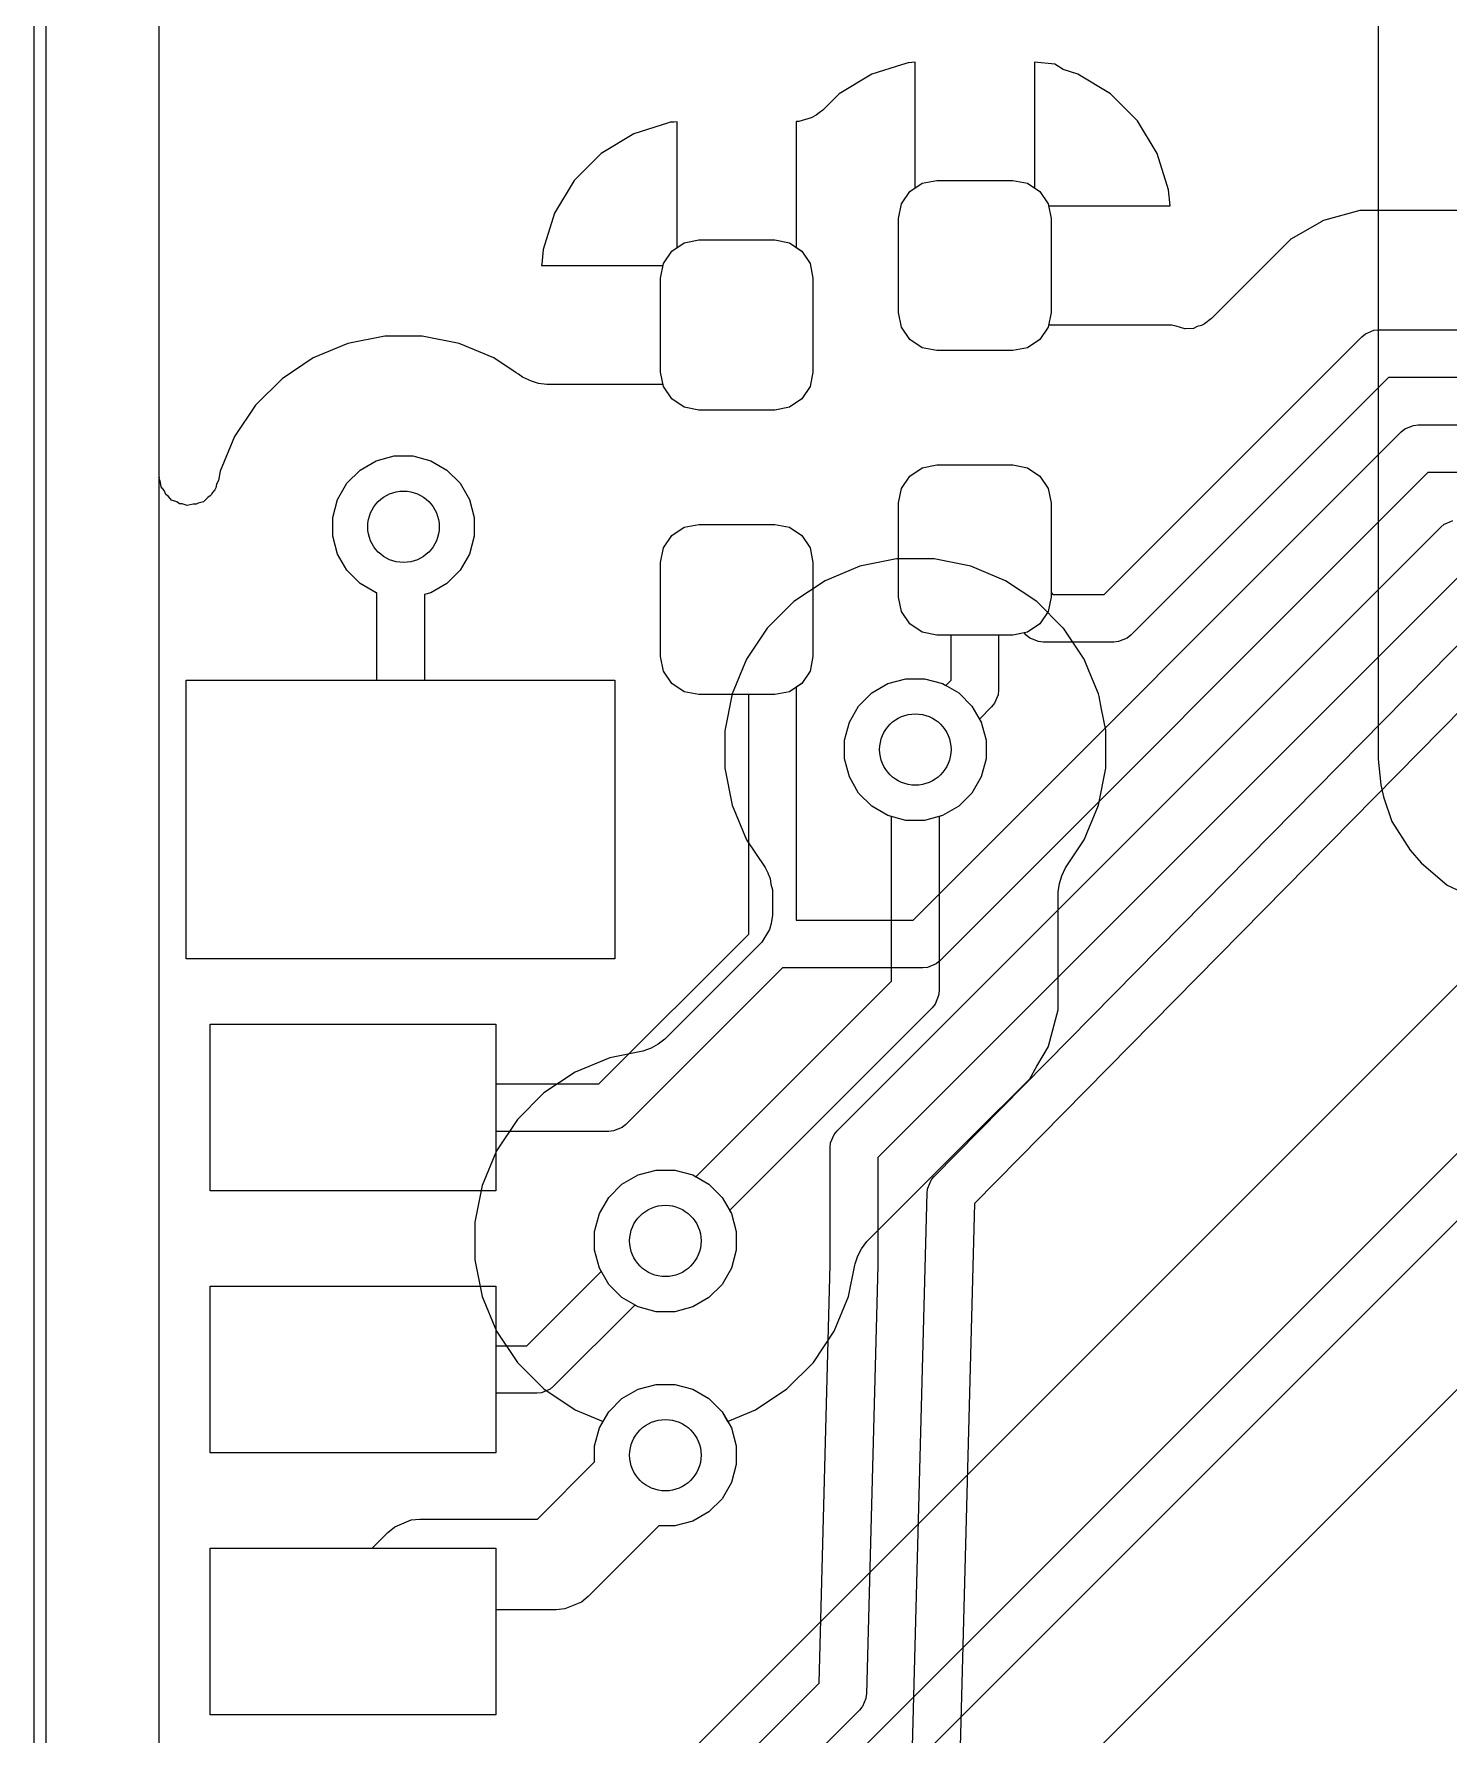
# Model space of a CAD drawing. Header units: millimetres. Extents: x 87.1 to 142.6, y -85.7 to -60.8.
# Drawn here: x 87.15 to 93.09, y -72.58 to -65.43 of the extents above; entities that cross this region are included whole.
import ezdxf

# ---------------------------------------------------------------- set-up
doc = ezdxf.new("R2010")
doc.units = ezdxf.units.MM
for name, color, linetype, true_color in [('B.Cu', 153, 'CONTINUOUS', 0x4d7fc4), ('Edge.Cuts', 254, 'CONTINUOUS', 0xd0d2cd), ('F.Cu', 13, 'CONTINUOUS', 0xc83434), ('F.Mask', 201, 'CONTINUOUS', 0xd864ff), ('F.Paste', 253, 'CONTINUOUS', 0xb4a09a)]:
    doc.layers.add(name, color=color, linetype=linetype, true_color=true_color)

msp = doc.modelspace()

# ---------------------------------------------------------------- linework, layer by layer
at = {"layer": 'B.Cu', "linetype": 'CONTINUOUS'}
for p, q in [((92.7945, -63.123387), (92.7945, -68.476)), ((87.6733, -70.578848), (87.6733, -63.393713)), ((90.771152, -67.635287), (90.616526, -67.666044)), ((90.771154, -67.635287), (90.771152, -67.635287)), ((90.771157, -67.635287), (90.771154, -67.635287)), ((90.928841, -67.635287), (90.771157, -67.635287)), ((90.928844, -67.635287), (90.928841, -67.635287)), ((90.928846, -67.635287), (90.928844, -67.635287)), ((91.08347, -67.666044), (90.928846, -67.635287)), ((90.470806, -67.7264), (90.339707, -67.813998)), ((90.470823, -67.72639), (90.470806, -67.7264)), ((90.470832, -67.726385), (90.470823, -67.72639)), ((90.616495, -67.666051), (90.470832, -67.726385)), ((90.616526, -67.666044), (90.616495, -67.666051)), ((91.083501, -67.666051), (91.08347, -67.666044)), ((91.229164, -67.726385), (91.083501, -67.666051)), ((91.229171, -67.726389), (91.229164, -67.726385)), ((91.229184, -67.726396), (91.229171, -67.726389)), ((91.229189, -67.726399), (91.229184, -67.726396)), ((91.22919, -67.7264), (91.229189, -67.726399)), ((91.360289, -67.813998), (91.22919, -67.7264)), ((90.3397, -67.814004), (90.228216, -67.925488)), ((90.339706, -67.813999), (90.3397, -67.814004)), ((90.339707, -67.813998), (90.339706, -67.813999)), ((91.36029, -67.813999), (91.360289, -67.813998)), ((91.360296, -67.814004), (91.36029, -67.813999)), ((91.47178, -67.925488), (91.360296, -67.814004)), ((90.22821, -67.925495), (90.140612, -68.056594)), ((90.228211, -67.925494), (90.22821, -67.925495)), ((90.228216, -67.925488), (90.228211, -67.925494)), ((91.471785, -67.925494), (91.47178, -67.925488)), ((91.471788, -67.925498), (91.471785, -67.925494)), ((91.559389, -68.056601), (91.471788, -67.925498)), ((90.140597, -68.05662), (90.080263, -68.202283)), ((90.140602, -68.056611), (90.140597, -68.05662)), ((90.140612, -68.056594), (90.140602, -68.056611)), ((91.559396, -68.056614), (91.559389, -68.056601)), ((91.580886, -68.108497), (91.559396, -68.056614)), ((90.667371, -68.197781), (90.735194, -68.158623)), ((90.735194, -68.158623), (90.810841, -68.138354)), ((90.810841, -68.138354), (90.889157, -68.138354)), ((90.889157, -68.138354), (90.964804, -68.158623)), ((90.964804, -68.158623), (91.032627, -68.197781)), ((91.619736, -68.20229), (91.580886, -68.108497)), ((90.080256, -68.202314), (90.049499, -68.356937)), ((90.080263, -68.202283), (90.080256, -68.202314)), ((90.611993, -68.253159), (90.667371, -68.197781)), ((91.032627, -68.197781), (91.088005, -68.253159)), ((91.621784, -68.212585), (91.619736, -68.20229)), ((91.632508, -68.266498), (91.621784, -68.212585)), ((90.572835, -68.320982), (90.611993, -68.253159)), ((91.088005, -68.253159), (91.127163, -68.320982)), ((91.650063, -68.354753), (91.632508, -68.266498)), ((90.049499, -68.356937), (90.049499, -68.35694)), ((90.049499, -68.35694), (90.049499, -68.514633)), ((90.552566, -68.396629), (90.572835, -68.320982)), ((91.127163, -68.320982), (91.147432, -68.396629)), ((91.650499, -68.356758), (91.650063, -68.354753)), ((91.650499, -68.356942), (91.650499, -68.356758)), ((91.650499, -68.356945), (91.650499, -68.356942)), ((91.650499, -68.514629), (91.650499, -68.356945)), ((90.552566, -68.474945), (90.552566, -68.396629)), ((91.147432, -68.396629), (91.147432, -68.474945)), ((90.049499, -68.514635), (90.049498, -68.514635)), ((90.049498, -68.514635), (90.080256, -68.669258)), ((90.049499, -68.514633), (90.049499, -68.514635)), ((90.572835, -68.550592), (90.552566, -68.474945)), ((91.147432, -68.474945), (91.127163, -68.550592)), ((91.619736, -68.669284), (91.650499, -68.514629)), ((92.7945, -68.476), (92.794501, -68.476009)), ((92.794501, -68.476009), (92.806052, -68.58345)), ((90.611993, -68.618415), (90.572835, -68.550592)), ((91.127163, -68.550592), (91.088005, -68.618415)), ((92.806052, -68.58345), (92.806054, -68.583462)), ((92.806054, -68.583462), (92.81726, -68.634972)), ((90.667371, -68.673793), (90.611993, -68.618415)), ((91.088005, -68.618415), (91.032627, -68.673793)), ((92.81726, -68.634972), (92.851383, -68.737497)), ((90.080256, -68.669258), (90.080263, -68.669289)), ((90.080263, -68.669289), (90.140597, -68.814952)), ((90.735194, -68.712951), (90.667371, -68.673793)), ((90.749999, -68.716917), (90.735194, -68.712951)), ((90.749999, -69.408579), (90.749999, -68.716917)), ((90.964804, -68.712951), (90.949999, -68.716917)), ((90.949999, -68.716917), (90.949999, -69.450001)), ((91.032627, -68.673793), (90.964804, -68.712951)), ((91.574758, -68.777871), (91.593115, -68.733553)), ((91.593115, -68.733553), (91.59312, -68.733539)), ((91.59312, -68.733539), (91.593138, -68.733497)), ((91.593138, -68.733497), (91.619736, -68.669284)), ((91.560603, -68.812046), (91.574758, -68.777871)), ((92.851383, -68.737497), (92.851386, -68.737503)), ((92.851386, -68.737503), (92.929171, -68.858537)), ((90.140597, -68.814952), (90.140602, -68.814961)), ((90.140602, -68.814961), (90.140612, -68.814978)), ((90.140612, -68.814978), (90.218693, -68.931834)), ((91.48956, -68.919479), (91.559393, -68.814966)), ((91.559393, -68.814966), (91.560603, -68.812046)), ((92.929171, -68.858537), (92.929179, -68.858548)), ((92.929179, -68.858548), (92.974923, -68.91134)), ((90.218693, -68.931834), (90.23029, -68.953607)), ((91.464863, -68.966632), (91.480739, -68.932679)), ((91.480739, -68.932679), (91.48956, -68.919479)), ((92.974923, -68.91134), (92.974926, -68.911343)), ((92.974926, -68.911343), (92.97493, -68.911347)), ((92.97493, -68.911347), (93.083664, -69.005567)), ((90.23029, -68.953607), (90.232332, -68.958578)), ((90.232332, -68.958578), (90.234251, -68.964707)), ((90.234251, -68.964707), (90.23591, -68.967289)), ((90.23591, -68.967289), (90.240198, -68.977726)), ((90.240198, -68.977726), (90.242697, -69.001631)), ((90.242697, -69.001631), (90.249499, -69.024688)), ((91.450499, -69.033381), (91.45552, -68.998451)), ((91.45552, -68.998451), (91.464863, -68.966632)), ((93.083664, -69.005567), (93.083667, -69.005568)), ((93.083667, -69.005568), (93.083668, -69.005569)), ((93.083668, -69.005569), (93.125532, -69.024688)), ((90.249499, -69.024688), (90.249499, -69.132074)), ((91.450499, -69.361591), (91.450499, -69.033381)), ((90.249499, -69.132074), (90.244475, -69.167011)), ((90.237063, -69.192252), (90.205768, -69.244996)), ((90.244475, -69.167011), (90.237063, -69.192252)), ((90.205768, -69.244996), (89.797946, -69.652817)), ((93.276161, -69.274601), (89.897947, -72.652815)), ((90.028078, -73.230499), (93.92929, -69.329289)), ((91.4505, -69.361665), (91.450499, -69.361591)), ((91.4505, -69.363349), (91.4505, -69.361665)), ((91.4505, -69.370944), (91.4505, -69.363349)), ((91.4505, -69.529058), (91.4505, -69.370944)), ((89.928078, -70.230499), (90.749999, -69.408579)), ((90.949999, -69.450001), (90.948078, -69.46951)), ((90.92071, -69.520712), (90.0695, -70.371921)), ((94.041421, -69.5), (90.1695, -73.371921)), ((90.933146, -69.505558), (90.92071, -69.520712)), ((90.948078, -69.46951), (90.933146, -69.505558)), ((91.409576, -69.681786), (91.4505, -69.529058)), ((89.797946, -69.652817), (89.769693, -69.673967)), ((89.566475, -69.730272), (89.420833, -69.790598)), ((89.566493, -69.730265), (89.566475, -69.730272)), ((89.566498, -69.730264), (89.566493, -69.730265)), ((89.566508, -69.730261), (89.566498, -69.730264)), ((89.566509, -69.73026), (89.566508, -69.730261)), ((89.566515, -69.730259), (89.566509, -69.73026)), ((89.705363, -69.70264), (89.566515, -69.730259)), ((89.740599, -69.689854), (89.705363, -69.70264)), ((89.769693, -69.673967), (89.740599, -69.689854)), ((91.360668, -69.766498), (91.387039, -69.720822)), ((91.387039, -69.720822), (91.38704, -69.72082)), ((91.38704, -69.72082), (91.409016, -69.682756)), ((91.409016, -69.682756), (91.409576, -69.681786)), ((89.420807, -69.790613), (89.289708, -69.878211)), ((89.420824, -69.790603), (89.420807, -69.790613)), ((89.420833, -69.790598), (89.420824, -69.790603)), ((91.330519, -69.818717), (91.360668, -69.766498)), ((89.289701, -69.878217), (89.178217, -69.989701)), ((89.289707, -69.878212), (89.289701, -69.878217)), ((89.289708, -69.878211), (89.289707, -69.878212)), ((91.218715, -69.930521), (91.330519, -69.818717)), ((90.646459, -70.502774), (91.201271, -69.947961)), ((91.201271, -69.947961), (91.201278, -69.947957)), ((91.201278, -69.947957), (91.218714, -69.930521)), ((91.218714, -69.930521), (91.218715, -69.930521)), ((89.178211, -69.989708), (89.090613, -70.120807)), ((89.178212, -69.989707), (89.178211, -69.989708)), ((89.178217, -69.989701), (89.178212, -69.989707)), ((90.746458, -73.502775), (94.199812, -70.049423)), ((89.090598, -70.120833), (89.030264, -70.266496)), ((89.090603, -70.120824), (89.090598, -70.120833)), ((89.090613, -70.120807), (89.090603, -70.120824)), ((89.617372, -70.261994), (89.685195, -70.222836)), ((89.685195, -70.222836), (89.760842, -70.202567)), ((89.760842, -70.202567), (89.839158, -70.202567)), ((89.839158, -70.202567), (89.914805, -70.222836)), ((89.914805, -70.222836), (89.928078, -70.230499)), ((89.030257, -70.266527), (88.9995, -70.42115)), ((89.030264, -70.266496), (89.030257, -70.266527)), ((89.561994, -70.317372), (89.617372, -70.261994)), ((89.522836, -70.385195), (89.561994, -70.317372)), ((90.0695, -70.371921), (90.077164, -70.385195)), ((88.9995, -70.42115), (88.9995, -70.421153)), ((88.9995, -70.421153), (88.9995, -70.578846)), ((89.502567, -70.460842), (89.522836, -70.385195)), ((90.077164, -70.385195), (90.097433, -70.460842)), ((89.502567, -70.539158), (89.502567, -70.460842)), ((90.097433, -70.460842), (90.097433, -70.539158)), ((90.624268, -70.532977), (90.646459, -70.502774)), ((87.6733, -77.780884), (87.6733, -70.578848)), ((88.9995, -70.578848), (88.999499, -70.578848)), ((88.999499, -70.578848), (89.030257, -70.733471)), ((88.9995, -70.578846), (88.9995, -70.578848)), ((89.522836, -70.614805), (89.502567, -70.539158)), ((90.097433, -70.539158), (90.077164, -70.614805)), ((90.597174, -70.595596), (90.608901, -70.562354)), ((90.608901, -70.562354), (90.624268, -70.532977)), ((89.561994, -70.682628), (89.522836, -70.614805)), ((90.077164, -70.614805), (90.038006, -70.682628)), ((90.569737, -70.733497), (90.596068, -70.601122)), ((90.596068, -70.601122), (90.597162, -70.595619)), ((90.597162, -70.595619), (90.597174, -70.595596)), ((89.030257, -70.733471), (89.030264, -70.733502)), ((89.030264, -70.733502), (89.090598, -70.879165)), ((89.617372, -70.738006), (89.561994, -70.682628)), ((90.038006, -70.682628), (89.982628, -70.738006)), ((90.509394, -70.879179), (90.569737, -70.733497)), ((89.685195, -70.777164), (89.617372, -70.738006)), ((89.760842, -70.797433), (89.685195, -70.777164)), ((89.839158, -70.797433), (89.760842, -70.797433)), ((89.914805, -70.777164), (89.839158, -70.797433)), ((89.982628, -70.738006), (89.914805, -70.777164)), ((89.090598, -70.879165), (89.090603, -70.879174)), ((89.090603, -70.879174), (89.090613, -70.879191)), ((89.090613, -70.879191), (89.178211, -71.01029)), ((90.421789, -71.010289), (90.509394, -70.879179)), ((89.178211, -71.01029), (89.178212, -71.010291)), ((89.178212, -71.010291), (89.178217, -71.010297)), ((89.178217, -71.010297), (89.289701, -71.121781)), ((90.310289, -71.121789), (90.421789, -71.010289)), ((89.289701, -71.121781), (89.289707, -71.121786)), ((89.289707, -71.121786), (89.289711, -71.121789)), ((89.289711, -71.121789), (89.420814, -71.20939)), ((89.561994, -71.217372), (89.617372, -71.161994)), ((89.617372, -71.161994), (89.685195, -71.122836)), ((89.685195, -71.122836), (89.760842, -71.102567)), ((89.760842, -71.102567), (89.839158, -71.102567)), ((89.839158, -71.102567), (89.914805, -71.122836)), ((89.914805, -71.122836), (89.982628, -71.161994)), ((89.982628, -71.161994), (90.038006, -71.217372)), ((90.179179, -71.209394), (90.310289, -71.121789)), ((89.420814, -71.20939), (89.420827, -71.209397)), ((89.420827, -71.209397), (89.420829, -71.209397)), ((89.420829, -71.209397), (89.420833, -71.2094)), ((89.420833, -71.2094), (89.538465, -71.258124)), ((89.538465, -71.258124), (89.561994, -71.217372)), ((90.038006, -71.217372), (90.061534, -71.258123)), ((90.061534, -71.258123), (90.179179, -71.209394))]:
    msp.add_line(p, q, dxfattribs=at)
at = {"layer": 'B.Cu'}
for centre in [(88.7, -67.5), (90.849999, -68.435787), (89.8, -70.5), (89.8, -71.4)]:
    msp.add_circle(centre, 0.15, dxfattribs=at)
at = {"layer": 'Edge.Cuts', "linetype": 'CONTINUOUS'}
for p, q in [((87.1478, -84.712184), (87.1478, -61.799331)), ((87.1978, -61.799331), (87.1978, -84.712184))]:
    msp.add_line(p, q, dxfattribs=at)
at = {"layer": 'F.Cu', "linetype": 'CONTINUOUS'}
for p, q in [((87.6733, -66.401662), (87.6733, -63.131869)), ((90.791915, -65.559842), (90.667142, -65.598722)), ((90.820155, -65.551043), (90.791915, -65.559842)), ((90.835077, -65.549687), (90.820155, -65.551043)), ((90.849999, -65.548331), (90.835077, -65.549687)), ((90.85, -65.548331), (90.849999, -65.548331)), ((90.85, -66.076403), (90.85, -65.548331)), ((91.436124, -65.556156), (91.35, -65.54833)), ((91.35, -65.54833), (91.35, -65.548331)), ((91.35, -65.548331), (91.35, -66.076403)), ((91.471158, -65.579496), (91.436124, -65.556156)), ((91.532851, -65.59872), (91.471158, -65.579496)), ((90.667135, -65.598725), (90.529976, -65.681641)), ((90.667137, -65.598724), (90.667135, -65.598725)), ((90.667142, -65.598722), (90.667137, -65.598724)), ((91.532861, -65.598724), (91.532851, -65.59872)), ((91.532863, -65.598725), (91.532861, -65.598724)), ((91.670018, -65.681638), (91.532863, -65.598725)), ((90.529962, -65.681654), (90.461683, -65.749932)), ((90.529976, -65.681641), (90.529962, -65.681654)), ((91.670023, -65.681641), (91.670018, -65.681638)), ((91.670028, -65.681646), (91.670022, -65.681641)), ((91.670022, -65.681641), (91.670023, -65.681641)), ((91.783352, -65.79497), (91.670028, -65.681646)), ((89.813214, -65.803206), (89.667142, -65.848722)), ((89.820155, -65.801043), (89.813214, -65.803206)), ((89.835077, -65.799687), (89.820155, -65.801043)), ((89.849999, -65.798331), (89.835077, -65.799687)), ((89.85, -65.798331), (89.849999, -65.798331)), ((89.85, -66.326403), (89.85, -65.798331)), ((90.350828, -65.797577), (90.35, -65.79833)), ((90.35, -65.79833), (90.35, -66.326403)), ((90.360166, -65.797728), (90.350828, -65.797577)), ((90.360433, -65.797711), (90.360166, -65.797728)), ((90.411981, -65.782794), (90.360433, -65.797711)), ((90.43343, -65.771082), (90.411981, -65.782794)), ((90.446291, -65.761454), (90.43343, -65.771082)), ((90.461683, -65.749932), (90.446291, -65.761454)), ((91.783357, -65.794976), (91.783352, -65.79497)), ((91.78336, -65.79498), (91.783357, -65.794976)), ((91.866273, -65.932135), (91.78336, -65.79498)), ((89.667135, -65.848725), (89.52998, -65.931638)), ((89.667137, -65.848724), (89.667135, -65.848725)), ((89.667142, -65.848722), (89.667137, -65.848724)), ((89.52997, -65.931646), (89.416646, -66.04497)), ((89.529976, -65.931641), (89.52997, -65.931646)), ((89.52998, -65.931638), (89.529976, -65.931641)), ((91.866274, -65.932137), (91.866273, -65.932135)), ((91.866275, -65.93214), (91.866274, -65.932137)), ((91.913956, -66.085156), (91.866275, -65.93214)), ((89.416638, -66.04498), (89.333725, -66.182135)), ((89.416641, -66.044976), (89.416638, -66.04498)), ((89.416646, -66.04497), (89.416641, -66.044976)), ((90.792179, -66.143771), (90.826863, -66.091863)), ((90.826863, -66.091863), (90.85, -66.076403)), ((91.35, -66.076403), (91.373137, -66.091863)), ((91.373137, -66.091863), (91.407821, -66.143771)), ((91.92, -66.151662), (91.913956, -66.085156)), ((90.78, -66.205), (90.792179, -66.143771)), ((91.407821, -66.143771), (91.409557, -66.1525)), ((91.409557, -66.1525), (91.92, -66.1525)), ((91.92, -66.1525), (91.92, -66.151662)), ((89.333724, -66.182139), (89.286042, -66.335157)), ((89.333725, -66.182135), (89.333724, -66.182137)), ((89.333724, -66.182137), (89.333724, -66.182139)), ((90.78, -66.6), (90.78, -66.205)), ((92.557259, -66.216939), (92.427598, -66.291797)), ((92.557341, -66.21689), (92.557259, -66.216939)), ((92.564516, -66.212747), (92.557341, -66.21689)), ((92.564521, -66.212745), (92.564516, -66.212747)), ((92.71725, -66.171823), (92.564521, -66.212745)), ((101.248776, -66.171823), (92.71725, -66.171823)), ((92.427583, -66.291809), (92.362027, -66.357366)), ((92.427592, -66.291801), (92.427583, -66.291809)), ((92.427598, -66.291797), (92.427592, -66.291801)), ((89.286041, -66.33516), (89.28038, -66.397475)), ((89.286042, -66.335157), (89.286041, -66.33516)), ((89.792179, -66.393771), (89.826863, -66.341863)), ((89.826863, -66.341863), (89.85, -66.326403)), ((90.35, -66.326403), (90.373137, -66.341863)), ((90.373137, -66.341863), (90.407821, -66.393771)), ((92.362027, -66.357366), (92.336579, -66.382815)), ((87.6733, -67.285631), (87.6733, -66.401662)), ((89.28038, -66.397475), (89.28, -66.401662)), ((89.28, -66.401662), (89.28, -66.4025)), ((89.28, -66.4025), (89.790443, -66.4025)), ((89.790443, -66.4025), (89.792179, -66.393771)), ((90.407821, -66.393771), (90.42, -66.455)), ((92.315785, -66.403609), (92.266347, -66.453047)), ((92.315787, -66.403607), (92.315785, -66.403609)), ((92.336579, -66.382815), (92.315787, -66.403607)), ((90.42, -66.455), (90.42, -66.85)), ((92.218086, -66.501308), (92.093733, -66.625659)), ((92.266347, -66.453047), (92.218086, -66.501308)), ((90.792179, -66.661229), (90.78, -66.6)), ((90.826863, -66.713137), (90.792179, -66.661229)), ((91.407821, -66.661229), (91.373137, -66.713137)), ((91.409557, -66.6525), (91.407821, -66.661229)), ((91.927914, -66.6525), (91.409557, -66.6525)), ((91.927915, -66.6525), (91.927914, -66.6525)), ((91.945021, -66.657523), (91.927915, -66.6525)), ((91.945208, -66.656883), (91.945021, -66.657523)), ((91.981691, -66.669024), (91.945208, -66.656883)), ((92.034338, -66.658091), (92.018701, -66.666632)), ((92.051755, -66.654302), (92.034338, -66.658091)), ((92.065475, -66.646811), (92.051755, -66.654302)), ((92.093733, -66.625659), (92.065475, -66.646811)), ((88.466496, -66.730264), (88.320833, -66.790598)), ((88.466527, -66.730257), (88.466496, -66.730264)), ((88.621153, -66.6995), (88.466527, -66.730257)), ((88.621155, -66.6995), (88.621153, -66.6995)), ((88.621158, -66.6995), (88.621155, -66.6995)), ((88.778842, -66.6995), (88.621158, -66.6995)), ((88.778845, -66.6995), (88.778842, -66.6995)), ((88.778847, -66.6995), (88.778845, -66.6995)), ((88.933471, -66.730257), (88.778847, -66.6995)), ((88.933502, -66.730264), (88.933471, -66.730257)), ((89.079165, -66.790598), (88.933502, -66.730264)), ((90.878771, -66.747821), (90.826863, -66.713137)), ((91.373137, -66.713137), (91.321229, -66.747821)), ((91.642893, -67.784314), (92.725596, -66.701613)), ((91.983497, -66.669153), (91.981691, -66.669024)), ((92.018701, -66.666632), (91.983497, -66.669153)), ((92.725596, -66.701613), (92.740749, -66.689176)), ((92.740749, -66.689176), (92.751307, -66.684802)), ((92.751307, -66.684802), (92.776798, -66.674244)), ((92.776798, -66.674244), (92.796307, -66.672323)), ((92.796307, -66.672323), (101.517932, -66.672323)), ((88.320807, -66.790613), (88.189708, -66.878211)), ((88.320824, -66.790603), (88.320807, -66.790613)), ((88.320833, -66.790598), (88.320824, -66.790603)), ((89.079172, -66.790602), (89.079165, -66.790598)), ((89.079185, -66.790609), (89.079172, -66.790602)), ((89.07919, -66.790612), (89.079185, -66.790609)), ((89.079191, -66.790613), (89.07919, -66.790612)), ((89.173159, -66.853401), (89.079191, -66.790613)), ((90.94, -66.76), (90.878771, -66.747821)), ((91.26, -66.76), (90.94, -66.76)), ((91.321229, -66.747821), (91.26, -66.76)), ((88.189701, -66.878217), (88.078217, -66.989701)), ((88.189707, -66.878212), (88.189701, -66.878217)), ((88.189708, -66.878211), (88.189707, -66.878212)), ((89.183165, -66.858697), (89.173159, -66.853401)), ((89.20033, -66.870855), (89.183165, -66.858697)), ((89.237067, -66.888644), (89.20033, -66.870855)), ((90.42, -66.85), (90.407821, -66.911229)), ((92.837728, -66.872323), (91.755026, -67.955025)), ((101.559354, -66.872323), (92.837728, -66.872323)), ((89.267148, -66.897477), (89.237067, -66.888644)), ((89.302082, -66.9025), (89.267148, -66.897477)), ((89.302084, -66.9025), (89.302082, -66.902499)), ((89.302082, -66.902499), (89.302082, -66.9025)), ((89.790443, -66.9025), (89.302084, -66.9025)), ((89.792179, -66.911229), (89.790443, -66.9025)), ((89.826863, -66.963137), (89.792179, -66.911229)), ((90.407821, -66.911229), (90.373137, -66.963137)), ((88.078211, -66.989708), (87.990613, -67.120807)), ((88.078212, -66.989707), (88.078211, -66.989708)), ((88.078217, -66.989701), (88.078212, -66.989707)), ((89.878771, -66.997821), (89.826863, -66.963137)), ((89.94, -67.01), (89.878771, -66.997821)), ((90.26, -67.01), (89.94, -67.01)), ((90.321229, -66.997821), (90.26, -67.01)), ((90.373137, -66.963137), (90.321229, -66.997821)), ((92.891282, -67.101612), (92.906435, -67.089175)), ((92.906435, -67.089175), (92.942483, -67.074244)), ((92.942483, -67.074244), (92.961992, -67.072323)), ((92.961992, -67.072323), (101.747932, -67.072323)), ((87.990598, -67.120833), (87.930272, -67.266475)), ((87.990603, -67.120824), (87.990598, -67.120833)), ((87.990613, -67.120807), (87.990603, -67.120824)), ((90.840292, -69.1526), (92.891282, -67.101612)), ((88.517372, -67.261994), (88.585195, -67.222836)), ((88.585195, -67.222836), (88.660842, -67.202567)), ((88.660842, -67.202567), (88.739158, -67.202567)), ((88.739158, -67.202567), (88.814805, -67.222836)), ((88.814805, -67.222836), (88.882628, -67.261994)), ((87.67496, -67.294392), (87.6733, -67.285631)), ((87.674072, -67.29945), (87.67496, -67.294392)), ((87.677441, -67.307479), (87.674072, -67.29945)), ((87.6819, -67.331004), (87.677441, -67.307479)), ((87.922394, -67.306055), (87.914653, -67.321264)), ((87.93026, -67.266508), (87.922394, -67.306055)), ((87.930261, -67.266507), (87.93026, -67.266508)), ((87.930272, -67.266475), (87.930261, -67.266505)), ((87.930261, -67.266505), (87.930261, -67.266507)), ((88.461994, -67.317372), (88.517372, -67.261994)), ((88.882628, -67.261994), (88.938006, -67.317372)), ((90.792179, -67.338771), (90.826863, -67.286863)), ((90.826863, -67.286863), (90.878771, -67.252179)), ((90.878771, -67.252179), (90.94, -67.24)), ((90.94, -67.24), (91.26, -67.24)), ((93.003413, -67.272323), (90.952425, -69.323311)), ((91.26, -67.24), (91.321229, -67.252179)), ((91.321229, -67.252179), (91.373137, -67.286863)), ((91.373137, -67.286863), (91.407821, -67.338771)), ((101.789354, -67.272323), (93.003413, -67.272323)), ((87.682557, -67.332676), (87.6819, -67.331004)), ((87.694422, -67.347949), (87.682557, -67.332676)), ((87.701106, -67.363878), (87.694422, -67.347949)), ((87.713319, -67.372275), (87.701106, -67.363878)), ((87.725419, -67.387851), (87.713319, -67.372275)), ((87.877274, -67.376405), (87.859305, -67.395028)), ((87.888441, -67.369711), (87.877274, -67.376405)), ((87.891918, -67.365942), (87.888441, -67.369711)), ((87.896991, -67.355971), (87.891918, -67.365942)), ((87.907821, -67.344749), (87.896991, -67.355971)), ((87.910652, -67.339337), (87.907821, -67.344749)), ((87.911914, -67.336859), (87.910652, -67.339337)), ((87.914653, -67.321264), (87.911914, -67.336859)), ((88.422836, -67.385195), (88.461994, -67.317372)), ((88.938006, -67.317372), (88.977164, -67.385195)), ((90.78, -67.4), (90.792179, -67.338771)), ((91.407821, -67.338771), (91.42, -67.4)), ((87.747096, -67.395498), (87.725419, -67.387851)), ((87.75868, -67.403463), (87.747096, -67.395498)), ((87.770736, -67.403838), (87.75868, -67.403463)), ((87.791308, -67.411096), (87.770736, -67.403838)), ((87.816048, -67.405249), (87.791308, -67.411096)), ((87.828516, -67.405638), (87.816048, -67.405249)), ((87.837695, -67.400134), (87.828516, -67.405638)), ((87.859305, -67.395028), (87.837695, -67.400134)), ((88.402567, -67.460842), (88.422836, -67.385195)), ((88.977164, -67.385195), (88.997433, -67.460842)), ((90.78, -67.795), (90.78, -67.4)), ((91.42, -67.4), (91.42, -67.776078)), ((88.402567, -67.539158), (88.402567, -67.460842)), ((88.997433, -67.460842), (88.997433, -67.539158)), ((89.826863, -67.536863), (89.878771, -67.502179)), ((89.878771, -67.502179), (89.94, -67.49)), ((89.94, -67.49), (90.26, -67.49)), ((90.26, -67.49), (90.321229, -67.502179)), ((90.321229, -67.502179), (90.373137, -67.536863)), ((90.521256, -70.037322), (93.056966, -67.501613)), ((93.056966, -67.501613), (93.072119, -67.489176)), ((93.072119, -67.489176), (93.082677, -67.484802)), ((93.082677, -67.484802), (93.108168, -67.474244)), ((88.422836, -67.614805), (88.402567, -67.539158)), ((88.997433, -67.539158), (88.977164, -67.614805)), ((89.78, -67.65), (89.792179, -67.588771)), ((89.792179, -67.588771), (89.826863, -67.536863)), ((90.373137, -67.536863), (90.407821, -67.588771)), ((90.407821, -67.588771), (90.42, -67.65)), ((88.461994, -67.682628), (88.422836, -67.614805)), ((88.977164, -67.614805), (88.938006, -67.682628)), ((89.78, -68.045), (89.78, -67.65)), ((90.42, -67.65), (90.42, -68.045)), ((88.517372, -67.738006), (88.461994, -67.682628)), ((88.938006, -67.682628), (88.882628, -67.738006)), ((93.169098, -67.672323), (90.691967, -70.149454)), ((88.585195, -67.777164), (88.517372, -67.738006)), ((88.5876, -67.777808), (88.585195, -67.777164)), ((88.5876, -68.145), (88.5876, -67.777808)), ((88.814805, -67.777164), (88.7876, -67.784453)), ((88.7876, -67.784453), (88.7876, -68.145)), ((88.882628, -67.738006), (88.814805, -67.777164)), ((90.792179, -67.856229), (90.78, -67.795)), ((91.42, -67.776078), (91.428236, -67.784314)), ((91.428236, -67.784314), (91.642893, -67.784314)), ((90.826863, -67.908137), (90.792179, -67.856229)), ((90.878771, -67.942821), (90.826863, -67.908137)), ((90.94, -67.955), (90.878771, -67.942821)), ((90.92876, -70.229823), (93.194446, -67.929823)), ((91.306774, -67.945696), (91.26, -67.955)), ((91.316103, -67.955025), (91.306774, -67.945696)), ((91, -67.955), (90.94, -67.955)), ((91, -68.144364), (91, -67.955)), ((91.26, -67.955), (91.2, -67.955)), ((91.2, -67.955), (91.2, -68.185786)), ((91.331256, -67.967461), (91.316103, -67.955025)), ((91.341814, -67.971834), (91.331256, -67.967461)), ((91.367305, -67.982393), (91.341814, -67.971834)), ((91.386814, -67.984314), (91.367305, -67.982393)), ((91.684315, -67.984314), (91.386814, -67.984314)), ((91.703824, -67.982393), (91.684315, -67.984314)), ((91.739872, -67.967461), (91.703824, -67.982393)), ((91.755026, -67.955025), (91.739872, -67.967461)), ((89.792179, -68.106229), (89.78, -68.045)), ((90.42, -68.045), (90.407821, -68.106229)), ((87.7876, -69.315), (87.7876, -68.145)), ((87.7876, -68.145), (88.5876, -68.145)), ((88.7876, -68.145), (89.5876, -68.145)), ((89.5876, -68.145), (89.5876, -69.315)), ((89.826863, -68.158137), (89.792179, -68.106229)), ((89.878771, -68.192821), (89.826863, -68.158137)), ((90.373137, -68.158137), (90.35, -68.173596)), ((90.407821, -68.106229), (90.373137, -68.158137)), ((90.667371, -68.197781), (90.735194, -68.158623)), ((90.735194, -68.158623), (90.810841, -68.138354)), ((90.810841, -68.138354), (90.889157, -68.138354)), ((90.889157, -68.138354), (90.964804, -68.158623)), ((90.964804, -68.158623), (90.978077, -68.166286)), ((90.978077, -68.166286), (91, -68.144364)), ((93.307548, -68.1), (91.098927, -70.34207)), ((89.94, -68.205), (89.878771, -68.192821)), ((90.15, -68.205), (89.94, -68.205)), ((90.15, -69.211178), (90.15, -68.205)), ((90.35, -68.173596), (90.35, -69.1526)), ((90.611993, -68.253159), (90.667371, -68.197781)), ((91.198079, -68.205295), (91.183147, -68.241343)), ((91.2, -68.185786), (91.198079, -68.205295)), ((90.572835, -68.320982), (90.611993, -68.253159)), ((91.170711, -68.256497), (91.119499, -68.307708)), ((91.119499, -68.307708), (91.127163, -68.320982)), ((91.183147, -68.241343), (91.170711, -68.256497)), ((90.552566, -68.396629), (90.572835, -68.320982)), ((91.127163, -68.320982), (91.147432, -68.396629)), ((90.552566, -68.474945), (90.552566, -68.396629)), ((91.147432, -68.396629), (91.147432, -68.474945)), ((90.572835, -68.550592), (90.552566, -68.474945)), ((91.147432, -68.474945), (91.127163, -68.550592)), ((90.611993, -68.618415), (90.572835, -68.550592)), ((91.127163, -68.550592), (91.088005, -68.618415)), ((90.667371, -68.673793), (90.611993, -68.618415)), ((91.088005, -68.618415), (91.032627, -68.673793)), ((90.735194, -68.712951), (90.667371, -68.673793)), ((90.810841, -68.73322), (90.735194, -68.712951)), ((90.889157, -68.73322), (90.810841, -68.73322)), ((90.964804, -68.712951), (90.889157, -68.73322)), ((91.032627, -68.673793), (90.964804, -68.712951)), ((90.35, -69.1526), (90.840292, -69.1526)), ((89.521178, -69.84), (90.15, -69.211178)), ((89.5876, -69.315), (87.7876, -69.315)), ((90.291421, -69.3526), (89.633311, -70.010711)), ((90.881714, -69.3526), (90.291421, -69.3526)), ((90.901223, -69.350679), (90.881714, -69.3526)), ((90.937271, -69.335747), (90.901223, -69.350679)), ((90.952425, -69.323311), (90.937271, -69.335747)), ((87.8876, -70.29), (87.8876, -69.59)), ((87.8876, -69.59), (89.0876, -69.59)), ((89.0876, -69.59), (89.0876, -69.84)), ((89.0876, -69.84), (89.521178, -69.84)), ((89.633311, -70.010711), (89.618157, -70.023147)), ((89.5626, -70.04), (89.0876, -70.04)), ((89.0876, -70.04), (89.0876, -70.29)), ((89.582109, -70.038079), (89.5626, -70.04)), ((89.618157, -70.023147), (89.582109, -70.038079)), ((90.491967, -70.108033), (90.493888, -70.088524)), ((90.493888, -70.088524), (90.50882, -70.052476)), ((90.50882, -70.052476), (90.521256, -70.037322)), ((90.491967, -70.598698), (90.491967, -70.108033)), ((90.691967, -70.149454), (90.691967, -70.6)), ((89.617372, -70.261994), (89.685195, -70.222836)), ((89.685195, -70.222836), (89.760842, -70.202567)), ((89.760842, -70.202567), (89.839158, -70.202567)), ((89.839158, -70.202567), (89.914805, -70.222836)), ((89.914805, -70.222836), (89.982628, -70.261994)), ((90.91986, -70.240834), (90.92876, -70.229823)), ((89.0876, -70.29), (87.8876, -70.29)), ((89.561994, -70.317372), (89.617372, -70.261994)), ((89.982628, -70.261994), (90.038006, -70.317372)), ((90.80141, -74.045106), (90.900035, -70.297369)), ((90.900035, -70.297369), (90.901793, -70.283308)), ((90.901778, -70.281229), (90.902176, -70.280245)), ((90.901793, -70.283308), (90.901778, -70.281229)), ((90.902176, -70.280245), (90.902468, -70.277917)), ((90.902468, -70.277917), (90.909741, -70.261585)), ((90.909741, -70.261585), (90.916438, -70.245069)), ((90.916438, -70.245069), (90.917908, -70.243249)), ((90.917908, -70.243249), (90.918343, -70.242274)), ((90.918343, -70.242274), (90.91986, -70.240834)), ((89.522836, -70.385195), (89.561994, -70.317372)), ((90.038006, -70.317372), (90.077164, -70.385195)), ((91.098927, -70.34207), (90.999965, -74.102631)), ((89.502567, -70.460842), (89.522836, -70.385195)), ((90.077164, -70.385195), (90.097433, -70.460842)), ((89.502567, -70.539158), (89.502567, -70.460842)), ((90.097433, -70.460842), (90.097433, -70.539158)), ((89.522836, -70.614805), (89.502567, -70.539158)), ((90.097433, -70.539158), (90.077164, -70.614805)), ((89.218578, -70.94), (89.530499, -70.628078)), ((89.530499, -70.628078), (89.522836, -70.614805)), ((90.077164, -70.614805), (90.038006, -70.682628)), ((90.445682, -72.357494), (90.491967, -70.598698)), ((90.691932, -70.602631), (90.644563, -72.402631)), ((90.691967, -70.6), (90.691837, -70.601316)), ((90.691837, -70.601316), (90.691932, -70.602631)), ((87.8876, -71.39), (87.8876, -70.69)), ((87.8876, -70.69), (89.0876, -70.69)), ((89.0876, -70.69), (89.0876, -70.94)), ((90.038006, -70.682628), (89.982628, -70.738006)), ((89.671921, -70.7695), (89.330711, -71.110711)), ((89.685195, -70.777164), (89.671921, -70.7695)), ((89.760842, -70.797433), (89.685195, -70.777164)), ((89.839158, -70.797433), (89.760842, -70.797433)), ((89.914805, -70.777164), (89.839158, -70.797433)), ((89.982628, -70.738006), (89.914805, -70.777164)), ((89.0876, -70.94), (89.218578, -70.94)), ((89.26, -71.14), (89.0876, -71.14)), ((89.0876, -71.14), (89.0876, -71.39)), ((89.279509, -71.138079), (89.26, -71.14)), ((89.315557, -71.123147), (89.279509, -71.138079)), ((89.330711, -71.110711), (89.315557, -71.123147)), ((89.561994, -71.217372), (89.617372, -71.161994)), ((89.617372, -71.161994), (89.685195, -71.122836)), ((89.685195, -71.122836), (89.760842, -71.102567)), ((89.760842, -71.102567), (89.839158, -71.102567)), ((89.839158, -71.102567), (89.914805, -71.122836)), ((89.914805, -71.122836), (89.982628, -71.161994)), ((89.982628, -71.161994), (90.038006, -71.217372)), ((89.522836, -71.285195), (89.561994, -71.217372)), ((90.038006, -71.217372), (90.077164, -71.285195)), ((89.502567, -71.360842), (89.522836, -71.285195)), ((90.077164, -71.285195), (90.097433, -71.360842)), ((89.502567, -71.428025), (89.502567, -71.360842)), ((90.097433, -71.360842), (90.097433, -71.439158)), ((89.0876, -71.39), (87.8876, -71.39)), ((89.262292, -71.6683), (89.502567, -71.428025)), ((90.097433, -71.439158), (90.077164, -71.514805)), ((90.077164, -71.514805), (90.038006, -71.582628)), ((90.038006, -71.582628), (89.982628, -71.638006)), ((89.982628, -71.638006), (89.914805, -71.677164)), ((88.568192, -71.79), (88.634096, -71.724096)), ((88.634096, -71.724096), (88.662964, -71.700404)), ((88.662964, -71.700404), (88.731635, -71.67196)), ((88.731635, -71.67196), (88.7688, -71.6683)), ((88.7688, -71.6683), (89.262292, -71.6683)), ((89.771975, -71.697433), (89.475904, -71.993504)), ((89.839158, -71.697433), (89.771975, -71.697433)), ((89.914805, -71.677164), (89.839158, -71.697433)), ((87.8876, -72.49), (87.8876, -71.79)), ((87.8876, -71.79), (88.568192, -71.79)), ((89.447036, -72.017195), (89.378365, -72.04564)), ((89.475904, -71.993504), (89.447036, -72.017195)), ((89.3412, -72.0493), (89.0876, -72.0493)), ((89.0876, -72.0493), (89.0876, -72.49)), ((89.378365, -72.04564), (89.3412, -72.0493)), ((90.103176, -72.7), (90.445682, -72.357494)), ((90.634711, -72.438737), (90.627745, -72.455558)), ((90.64213, -72.422082), (90.634711, -72.438737)), ((90.642354, -72.420284), (90.64213, -72.422082)), ((90.642676, -72.419509), (90.642354, -72.420284)), ((90.644563, -72.402631), (90.642676, -72.417716)), ((90.642676, -72.417716), (90.642676, -72.419509)), ((89.0876, -72.49), (87.8876, -72.49)), ((90.615308, -72.470711), (90.215309, -72.870711)), ((90.624951, -72.458961), (90.615308, -72.470711)), ((90.626255, -72.457725), (90.624951, -72.458961)), ((90.626597, -72.456956), (90.626255, -72.457725)), ((90.627745, -72.455558), (90.626597, -72.456956))]:
    msp.add_line(p, q, dxfattribs=at)
at = {"layer": 'F.Cu'}
for centre in [(88.7, -67.5), (90.849999, -68.435787), (89.8, -70.5), (89.8, -71.4)]:
    msp.add_circle(centre, 0.15, dxfattribs=at)
at = {"layer": 'F.Mask', "linetype": 'CONTINUOUS'}
for p, q in [((90.792179, -66.143771), (90.826863, -66.091863)), ((90.826863, -66.091863), (90.878771, -66.057179)), ((90.878771, -66.057179), (90.94, -66.045)), ((90.94, -66.045), (91.26, -66.045)), ((91.26, -66.045), (91.321229, -66.057179)), ((91.321229, -66.057179), (91.373137, -66.091863)), ((91.373137, -66.091863), (91.407821, -66.143771)), ((90.78, -66.205), (90.792179, -66.143771)), ((91.407821, -66.143771), (91.42, -66.205)), ((90.78, -66.6), (90.78, -66.205)), ((91.42, -66.205), (91.42, -66.6)), ((89.826863, -66.341863), (89.878771, -66.307179)), ((89.878771, -66.307179), (89.94, -66.295)), ((89.94, -66.295), (90.26, -66.295)), ((90.26, -66.295), (90.321229, -66.307179)), ((90.321229, -66.307179), (90.373137, -66.341863)), ((89.792179, -66.393771), (89.826863, -66.341863)), ((90.373137, -66.341863), (90.407821, -66.393771)), ((89.78, -66.455), (89.792179, -66.393771)), ((90.407821, -66.393771), (90.42, -66.455)), ((89.78, -66.85), (89.78, -66.455)), ((90.42, -66.455), (90.42, -66.85)), ((90.792179, -66.661229), (90.78, -66.6)), ((90.826863, -66.713137), (90.792179, -66.661229)), ((91.407821, -66.661229), (91.373137, -66.713137)), ((91.42, -66.6), (91.407821, -66.661229)), ((90.878771, -66.747821), (90.826863, -66.713137)), ((91.373137, -66.713137), (91.321229, -66.747821)), ((90.94, -66.76), (90.878771, -66.747821)), ((91.26, -66.76), (90.94, -66.76)), ((91.321229, -66.747821), (91.26, -66.76)), ((89.792179, -66.911229), (89.78, -66.85)), ((90.42, -66.85), (90.407821, -66.911229)), ((89.826863, -66.963137), (89.792179, -66.911229)), ((90.407821, -66.911229), (90.373137, -66.963137)), ((89.878771, -66.997821), (89.826863, -66.963137)), ((89.94, -67.01), (89.878771, -66.997821)), ((90.26, -67.01), (89.94, -67.01)), ((90.321229, -66.997821), (90.26, -67.01)), ((90.373137, -66.963137), (90.321229, -66.997821)), ((90.792179, -67.338771), (90.826863, -67.286863)), ((90.826863, -67.286863), (90.878771, -67.252179)), ((90.878771, -67.252179), (90.94, -67.24)), ((90.94, -67.24), (91.26, -67.24)), ((91.26, -67.24), (91.321229, -67.252179)), ((91.321229, -67.252179), (91.373137, -67.286863)), ((91.373137, -67.286863), (91.407821, -67.338771)), ((90.78, -67.4), (90.792179, -67.338771)), ((91.407821, -67.338771), (91.42, -67.4)), ((90.78, -67.795), (90.78, -67.4)), ((91.42, -67.4), (91.42, -67.795)), ((89.826863, -67.536863), (89.878771, -67.502179)), ((89.878771, -67.502179), (89.94, -67.49)), ((89.94, -67.49), (90.26, -67.49)), ((90.26, -67.49), (90.321229, -67.502179)), ((90.321229, -67.502179), (90.373137, -67.536863)), ((89.78, -67.65), (89.792179, -67.588771)), ((89.792179, -67.588771), (89.826863, -67.536863)), ((90.373137, -67.536863), (90.407821, -67.588771)), ((90.407821, -67.588771), (90.42, -67.65)), ((89.78, -68.045), (89.78, -67.65)), ((90.42, -67.65), (90.42, -68.045)), ((90.792179, -67.856229), (90.78, -67.795)), ((91.42, -67.795), (91.407821, -67.856229)), ((90.826863, -67.908137), (90.792179, -67.856229)), ((91.407821, -67.856229), (91.373137, -67.908137)), ((90.878771, -67.942821), (90.826863, -67.908137)), ((90.94, -67.955), (90.878771, -67.942821)), ((91.321229, -67.942821), (91.26, -67.955)), ((91.373137, -67.908137), (91.321229, -67.942821)), ((91.26, -67.955), (90.94, -67.955)), ((89.792179, -68.106229), (89.78, -68.045)), ((90.42, -68.045), (90.407821, -68.106229)), ((87.7876, -69.315), (87.7876, -68.145)), ((87.7876, -68.145), (89.5876, -68.145)), ((89.5876, -68.145), (89.5876, -69.315)), ((89.826863, -68.158137), (89.792179, -68.106229)), ((89.878771, -68.192821), (89.826863, -68.158137)), ((90.373137, -68.158137), (90.321229, -68.192821)), ((90.407821, -68.106229), (90.373137, -68.158137)), ((89.94, -68.205), (89.878771, -68.192821)), ((90.26, -68.205), (89.94, -68.205)), ((90.321229, -68.192821), (90.26, -68.205)), ((89.5876, -69.315), (87.7876, -69.315)), ((87.8876, -70.29), (87.8876, -69.59)), ((87.8876, -69.59), (89.0876, -69.59)), ((89.0876, -69.59), (89.0876, -70.29)), ((89.0876, -70.29), (87.8876, -70.29)), ((87.8876, -71.39), (87.8876, -70.69)), ((87.8876, -70.69), (89.0876, -70.69)), ((89.0876, -70.69), (89.0876, -71.39)), ((89.0876, -71.39), (87.8876, -71.39)), ((87.8876, -72.49), (87.8876, -71.79)), ((87.8876, -71.79), (89.0876, -71.79)), ((89.0876, -71.79), (89.0876, -72.49)), ((89.0876, -72.49), (87.8876, -72.49))]:
    msp.add_line(p, q, dxfattribs=at)
at = {"layer": 'F.Paste', "linetype": 'CONTINUOUS'}
for p, q in [((90.792179, -66.143771), (90.826863, -66.091863)), ((90.826863, -66.091863), (90.878771, -66.057179)), ((90.878771, -66.057179), (90.94, -66.045)), ((90.94, -66.045), (91.26, -66.045)), ((91.26, -66.045), (91.321229, -66.057179)), ((91.321229, -66.057179), (91.373137, -66.091863)), ((91.373137, -66.091863), (91.407821, -66.143771)), ((90.78, -66.205), (90.792179, -66.143771)), ((91.407821, -66.143771), (91.42, -66.205)), ((90.78, -66.6), (90.78, -66.205)), ((91.42, -66.205), (91.42, -66.6)), ((89.826863, -66.341863), (89.878771, -66.307179)), ((89.878771, -66.307179), (89.94, -66.295)), ((89.94, -66.295), (90.26, -66.295)), ((90.26, -66.295), (90.321229, -66.307179)), ((90.321229, -66.307179), (90.373137, -66.341863)), ((89.792179, -66.393771), (89.826863, -66.341863)), ((90.373137, -66.341863), (90.407821, -66.393771)), ((89.78, -66.455), (89.792179, -66.393771)), ((90.407821, -66.393771), (90.42, -66.455)), ((89.78, -66.85), (89.78, -66.455)), ((90.42, -66.455), (90.42, -66.85)), ((90.792179, -66.661229), (90.78, -66.6)), ((90.826863, -66.713137), (90.792179, -66.661229)), ((91.407821, -66.661229), (91.373137, -66.713137)), ((91.42, -66.6), (91.407821, -66.661229)), ((90.878771, -66.747821), (90.826863, -66.713137)), ((91.373137, -66.713137), (91.321229, -66.747821)), ((90.94, -66.76), (90.878771, -66.747821)), ((91.26, -66.76), (90.94, -66.76)), ((91.321229, -66.747821), (91.26, -66.76)), ((89.792179, -66.911229), (89.78, -66.85)), ((90.42, -66.85), (90.407821, -66.911229)), ((89.826863, -66.963137), (89.792179, -66.911229)), ((90.407821, -66.911229), (90.373137, -66.963137)), ((89.878771, -66.997821), (89.826863, -66.963137)), ((89.94, -67.01), (89.878771, -66.997821)), ((90.26, -67.01), (89.94, -67.01)), ((90.321229, -66.997821), (90.26, -67.01)), ((90.373137, -66.963137), (90.321229, -66.997821)), ((90.792179, -67.338771), (90.826863, -67.286863)), ((90.826863, -67.286863), (90.878771, -67.252179)), ((90.878771, -67.252179), (90.94, -67.24)), ((90.94, -67.24), (91.26, -67.24)), ((91.26, -67.24), (91.321229, -67.252179)), ((91.321229, -67.252179), (91.373137, -67.286863)), ((91.373137, -67.286863), (91.407821, -67.338771)), ((90.78, -67.4), (90.792179, -67.338771)), ((91.407821, -67.338771), (91.42, -67.4)), ((90.78, -67.795), (90.78, -67.4)), ((91.42, -67.4), (91.42, -67.795)), ((89.826863, -67.536863), (89.878771, -67.502179)), ((89.878771, -67.502179), (89.94, -67.49)), ((89.94, -67.49), (90.26, -67.49)), ((90.26, -67.49), (90.321229, -67.502179)), ((90.321229, -67.502179), (90.373137, -67.536863)), ((89.78, -67.65), (89.792179, -67.588771)), ((89.792179, -67.588771), (89.826863, -67.536863)), ((90.373137, -67.536863), (90.407821, -67.588771)), ((90.407821, -67.588771), (90.42, -67.65)), ((89.78, -68.045), (89.78, -67.65)), ((90.42, -67.65), (90.42, -68.045)), ((90.792179, -67.856229), (90.78, -67.795)), ((91.42, -67.795), (91.407821, -67.856229)), ((90.826863, -67.908137), (90.792179, -67.856229)), ((91.407821, -67.856229), (91.373137, -67.908137)), ((90.878771, -67.942821), (90.826863, -67.908137)), ((90.94, -67.955), (90.878771, -67.942821)), ((91.321229, -67.942821), (91.26, -67.955)), ((91.373137, -67.908137), (91.321229, -67.942821)), ((91.26, -67.955), (90.94, -67.955)), ((89.792179, -68.106229), (89.78, -68.045)), ((90.42, -68.045), (90.407821, -68.106229)), ((87.7876, -69.315), (87.7876, -68.145)), ((87.7876, -68.145), (89.5876, -68.145)), ((89.5876, -68.145), (89.5876, -69.315)), ((89.826863, -68.158137), (89.792179, -68.106229)), ((89.878771, -68.192821), (89.826863, -68.158137)), ((90.373137, -68.158137), (90.321229, -68.192821)), ((90.407821, -68.106229), (90.373137, -68.158137)), ((89.94, -68.205), (89.878771, -68.192821)), ((90.26, -68.205), (89.94, -68.205)), ((90.321229, -68.192821), (90.26, -68.205)), ((89.5876, -69.315), (87.7876, -69.315)), ((87.8876, -70.29), (87.8876, -69.59)), ((87.8876, -69.59), (89.0876, -69.59)), ((89.0876, -69.59), (89.0876, -70.29)), ((89.0876, -70.29), (87.8876, -70.29)), ((87.8876, -71.39), (87.8876, -70.69)), ((87.8876, -70.69), (89.0876, -70.69)), ((89.0876, -70.69), (89.0876, -71.39)), ((89.0876, -71.39), (87.8876, -71.39)), ((87.8876, -72.49), (87.8876, -71.79)), ((87.8876, -71.79), (89.0876, -71.79)), ((89.0876, -71.79), (89.0876, -72.49)), ((89.0876, -72.49), (87.8876, -72.49))]:
    msp.add_line(p, q, dxfattribs=at)

doc.saveas('drawing.dxf')
